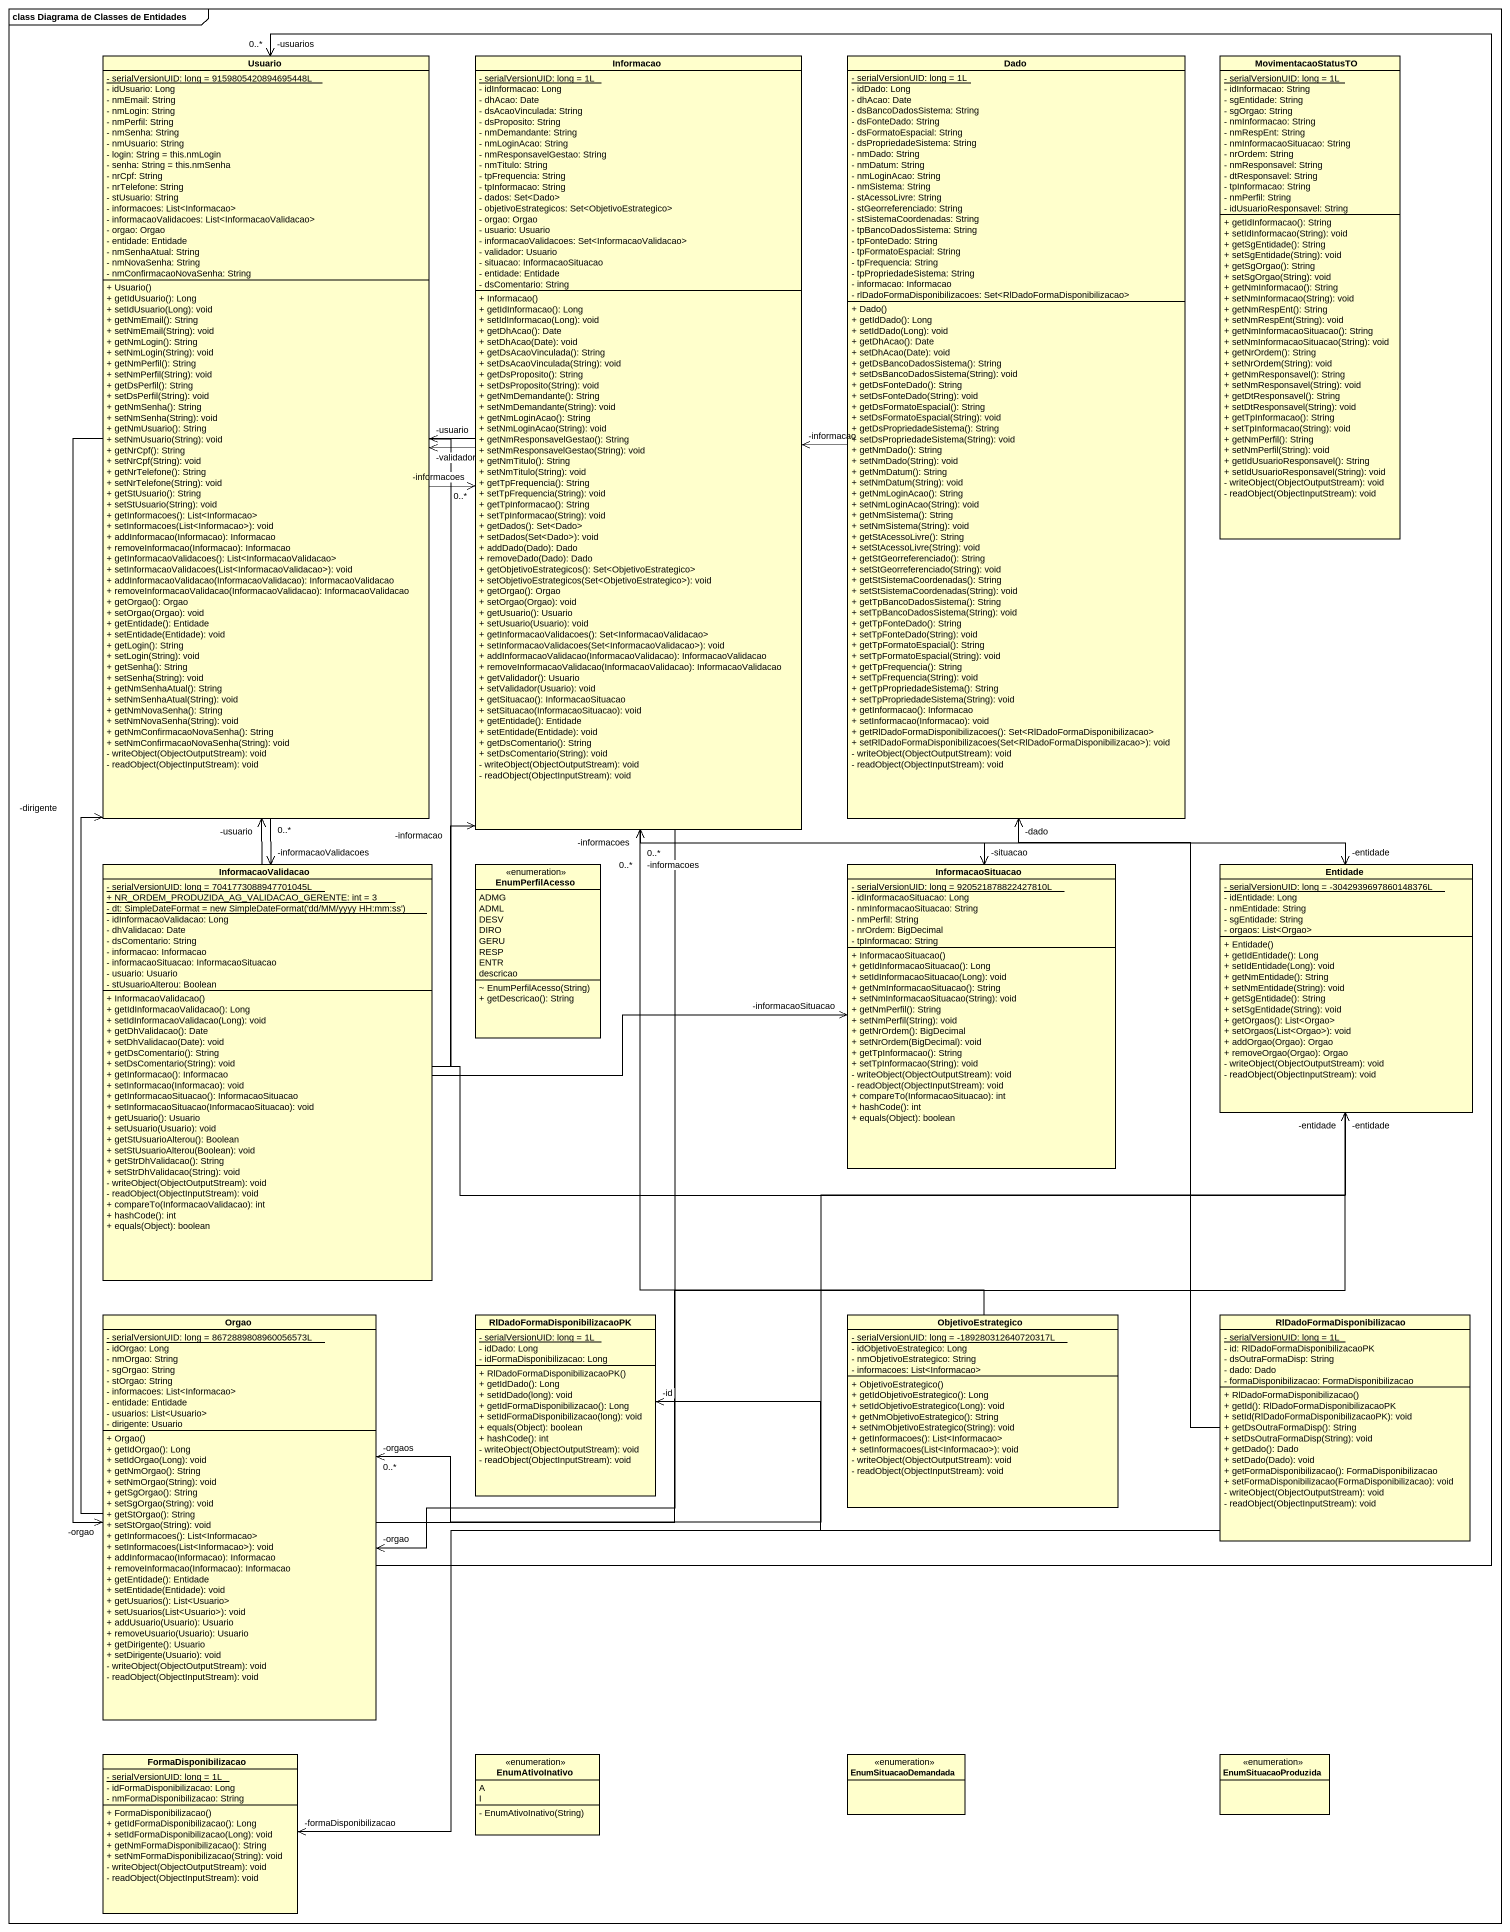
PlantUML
@startuml
mainframe class Diagrama de Classes de Entidades
hide circle
hide empty members
skinparam classAttributeIconSize 0
class Usuario {
  {static} - serialVersionUID: long = 9159805420894695448L
  - idUsuario: Long
  - nmEmail: String
  - nmLogin: String
  - nmPerfil: String
  - nmSenha: String
  - nmUsuario: String
  - login: String = this.nmLogin
  - senha: String = this.nmSenha
  - nrCpf: String
  - nrTelefone: String
  - stUsuario: String
  - informacoes: List<Informacao>
  - informacaoValidacoes: List<InformacaoValidacao>
  - orgao: Orgao
  - entidade: Entidade
  - nmSenhaAtual: String
  - nmNovaSenha: String
  - nmConfirmacaoNovaSenha: String
  + Usuario()
  + getIdUsuario(): Long
  + setIdUsuario(Long): void
  + getNmEmail(): String
  + setNmEmail(String): void
  + getNmLogin(): String
  + setNmLogin(String): void
  + getNmPerfil(): String
  + setNmPerfil(String): void
  + getDsPerfil(): String
  + setDsPerfil(String): void
  + getNmSenha(): String
  + setNmSenha(String): void
  + getNmUsuario(): String
  + setNmUsuario(String): void
  + getNrCpf(): String
  + setNrCpf(String): void
  + getNrTelefone(): String
  + setNrTelefone(String): void
  + getStUsuario(): String
  + setStUsuario(String): void
  + getInformacoes(): List<Informacao>
  + setInformacoes(List<Informacao>): void
  + addInformacao(Informacao): Informacao
  + removeInformacao(Informacao): Informacao
  + getInformacaoValidacoes(): List<InformacaoValidacao>
  + setInformacaoValidacoes(List<InformacaoValidacao>): void
  + addInformacaoValidacao(InformacaoValidacao): InformacaoValidacao
  + removeInformacaoValidacao(InformacaoValidacao): InformacaoValidacao
  + getOrgao(): Orgao
  + setOrgao(Orgao): void
  + getEntidade(): Entidade
  + setEntidade(Entidade): void
  + getLogin(): String
  + setLogin(String): void
  + getSenha(): String
  + setSenha(String): void
  + getNmSenhaAtual(): String
  + setNmSenhaAtual(String): void
  + getNmNovaSenha(): String
  + setNmNovaSenha(String): void
  + getNmConfirmacaoNovaSenha(): String
  + setNmConfirmacaoNovaSenha(String): void
  - writeObject(ObjectOutputStream): void
  - readObject(ObjectInputStream): void
}
class Informacao {
  {static} - serialVersionUID: long = 1L
  - idInformacao: Long
  - dhAcao: Date
  - dsAcaoVinculada: String
  - dsProposito: String
  - nmDemandante: String
  - nmLoginAcao: String
  - nmResponsavelGestao: String
  - nmTitulo: String
  - tpFrequencia: String
  - tpInformacao: String
  - dados: Set<Dado>
  - objetivoEstrategicos: Set<ObjetivoEstrategico>
  - orgao: Orgao
  - usuario: Usuario
  - informacaoValidacoes: Set<InformacaoValidacao>
  - validador: Usuario
  - situacao: InformacaoSituacao
  - entidade: Entidade
  - dsComentario: String
  + Informacao()
  + getIdInformacao(): Long
  + setIdInformacao(Long): void
  + getDhAcao(): Date
  + setDhAcao(Date): void
  + getDsAcaoVinculada(): String
  + setDsAcaoVinculada(String): void
  + getDsProposito(): String
  + setDsProposito(String): void
  + getNmDemandante(): String
  + setNmDemandante(String): void
  + getNmLoginAcao(): String
  + setNmLoginAcao(String): void
  + getNmResponsavelGestao(): String
  + setNmResponsavelGestao(String): void
  + getNmTitulo(): String
  + setNmTitulo(String): void
  + getTpFrequencia(): String
  + setTpFrequencia(String): void
  + getTpInformacao(): String
  + setTpInformacao(String): void
  + getDados(): Set<Dado>
  + setDados(Set<Dado>): void
  + addDado(Dado): Dado
  + removeDado(Dado): Dado
  + getObjetivoEstrategicos(): Set<ObjetivoEstrategico>
  + setObjetivoEstrategicos(Set<ObjetivoEstrategico>): void
  + getOrgao(): Orgao
  + setOrgao(Orgao): void
  + getUsuario(): Usuario
  + setUsuario(Usuario): void
  + getInformacaoValidacoes(): Set<InformacaoValidacao>
  + setInformacaoValidacoes(Set<InformacaoValidacao>): void
  + addInformacaoValidacao(InformacaoValidacao): InformacaoValidacao
  + removeInformacaoValidacao(InformacaoValidacao): InformacaoValidacao
  + getValidador(): Usuario
  + setValidador(Usuario): void
  + getSituacao(): InformacaoSituacao
  + setSituacao(InformacaoSituacao): void
  + getEntidade(): Entidade
  + setEntidade(Entidade): void
  + getDsComentario(): String
  + setDsComentario(String): void
  - writeObject(ObjectOutputStream): void
  - readObject(ObjectInputStream): void
}
class Dado {
  {static} - serialVersionUID: long = 1L
  - idDado: Long
  - dhAcao: Date
  - dsBancoDadosSistema: String
  - dsFonteDado: String
  - dsFormatoEspacial: String
  - dsPropriedadeSistema: String
  - nmDado: String
  - nmDatum: String
  - nmLoginAcao: String
  - nmSistema: String
  - stAcessoLivre: String
  - stGeorreferenciado: String
  - stSistemaCoordenadas: String
  - tpBancoDadosSistema: String
  - tpFonteDado: String
  - tpFormatoEspacial: String
  - tpFrequencia: String
  - tpPropriedadeSistema: String
  - informacao: Informacao
  - rlDadoFormaDisponibilizacoes: Set<RlDadoFormaDisponibilizacao>
  + Dado()
  + getIdDado(): Long
  + setIdDado(Long): void
  + getDhAcao(): Date
  + setDhAcao(Date): void
  + getDsBancoDadosSistema(): String
  + setDsBancoDadosSistema(String): void
  + getDsFonteDado(): String
  + setDsFonteDado(String): void
  + getDsFormatoEspacial(): String
  + setDsFormatoEspacial(String): void
  + getDsPropriedadeSistema(): String
  + setDsPropriedadeSistema(String): void
  + getNmDado(): String
  + setNmDado(String): void
  + getNmDatum(): String
  + setNmDatum(String): void
  + getNmLoginAcao(): String
  + setNmLoginAcao(String): void
  + getNmSistema(): String
  + setNmSistema(String): void
  + getStAcessoLivre(): String
  + setStAcessoLivre(String): void
  + getStGeorreferenciado(): String
  + setStGeorreferenciado(String): void
  + getStSistemaCoordenadas(): String
  + setStSistemaCoordenadas(String): void
  + getTpBancoDadosSistema(): String
  + setTpBancoDadosSistema(String): void
  + getTpFonteDado(): String
  + setTpFonteDado(String): void
  + getTpFormatoEspacial(): String
  + setTpFormatoEspacial(String): void
  + getTpFrequencia(): String
  + setTpFrequencia(String): void
  + getTpPropriedadeSistema(): String
  + setTpPropriedadeSistema(String): void
  + getInformacao(): Informacao
  + setInformacao(Informacao): void
  + getRlDadoFormaDisponibilizacoes(): Set<RlDadoFormaDisponibilizacao>
  + setRlDadoFormaDisponibilizacoes(Set<RlDadoFormaDisponibilizacao>): void
  - writeObject(ObjectOutputStream): void
  - readObject(ObjectInputStream): void
}
class MovimentacaoStatusTO {
  {static} - serialVersionUID: long = 1L
  - idInformacao: String
  - sgEntidade: String
  - sgOrgao: String
  - nmInformacao: String
  - nmRespEnt: String
  - nmInformacaoSituacao: String
  - nrOrdem: String
  - nmResponsavel: String
  - dtResponsavel: String
  - tpInformacao: String
  - nmPerfil: String
  - idUsuarioResponsavel: String
  + getIdInformacao(): String
  + setIdInformacao(String): void
  + getSgEntidade(): String
  + setSgEntidade(String): void
  + getSgOrgao(): String
  + setSgOrgao(String): void
  + getNmInformacao(): String
  + setNmInformacao(String): void
  + getNmRespEnt(): String
  + setNmRespEnt(String): void
  + getNmInformacaoSituacao(): String
  + setNmInformacaoSituacao(String): void
  + getNrOrdem(): String
  + setNrOrdem(String): void
  + getNmResponsavel(): String
  + setNmResponsavel(String): void
  + getDtResponsavel(): String
  + setDtResponsavel(String): void
  + getTpInformacao(): String
  + setTpInformacao(String): void
  + getNmPerfil(): String
  + setNmPerfil(String): void
  + getIdUsuarioResponsavel(): String
  + setIdUsuarioResponsavel(String): void
  - writeObject(ObjectOutputStream): void
  - readObject(ObjectInputStream): void
}
class InformacaoValidacao {
  {static} - serialVersionUID: long = 7041773088947701045L
  {static} + NR_ORDEM_PRODUZIDA_AG_VALIDACAO_GERENTE: int = 3
  {static} {field} - dt: SimpleDateFormat = new SimpleDateFormat('dd/MM/yyyy HH:mm:ss')
  - idInformacaoValidacao: Long
  - dhValidacao: Date
  - dsComentario: String
  - informacao: Informacao
  - informacaoSituacao: InformacaoSituacao
  - usuario: Usuario
  - stUsuarioAlterou: Boolean
  + InformacaoValidacao()
  + getIdInformacaoValidacao(): Long
  + setIdInformacaoValidacao(Long): void
  + getDhValidacao(): Date
  + setDhValidacao(Date): void
  + getDsComentario(): String
  + setDsComentario(String): void
  + getInformacao(): Informacao
  + setInformacao(Informacao): void
  + getInformacaoSituacao(): InformacaoSituacao
  + setInformacaoSituacao(InformacaoSituacao): void
  + getUsuario(): Usuario
  + setUsuario(Usuario): void
  + getStUsuarioAlterou(): Boolean
  + setStUsuarioAlterou(Boolean): void
  + getStrDhValidacao(): String
  + setStrDhValidacao(String): void
  - writeObject(ObjectOutputStream): void
  - readObject(ObjectInputStream): void
  + compareTo(InformacaoValidacao): int
  + hashCode(): int
  + equals(Object): boolean
}
enum EnumPerfilAcesso {
  ADMG
  ADML
  DESV
  DIRO
  GERU
  RESP
  ENTR
  descricao
  ~ EnumPerfilAcesso(String)
  + getDescricao(): String
}
class InformacaoSituacao {
  {static} - serialVersionUID: long = 920521878822427810L
  - idInformacaoSituacao: Long
  - nmInformacaoSituacao: String
  - nmPerfil: String
  - nrOrdem: BigDecimal
  - tpInformacao: String
  + InformacaoSituacao()
  + getIdInformacaoSituacao(): Long
  + setIdInformacaoSituacao(Long): void
  + getNmInformacaoSituacao(): String
  + setNmInformacaoSituacao(String): void
  + getNmPerfil(): String
  + setNmPerfil(String): void
  + getNrOrdem(): BigDecimal
  + setNrOrdem(BigDecimal): void
  + getTpInformacao(): String
  + setTpInformacao(String): void
  - writeObject(ObjectOutputStream): void
  - readObject(ObjectInputStream): void
  + compareTo(InformacaoSituacao): int
  + hashCode(): int
  + equals(Object): boolean
}
class Entidade {
  {static} - serialVersionUID: long = -3042939697860148376L
  - idEntidade: Long
  - nmEntidade: String
  - sgEntidade: String
  - orgaos: List<Orgao>
  + Entidade()
  + getIdEntidade(): Long
  + setIdEntidade(Long): void
  + getNmEntidade(): String
  + setNmEntidade(String): void
  + getSgEntidade(): String
  + setSgEntidade(String): void
  + getOrgaos(): List<Orgao>
  + setOrgaos(List<Orgao>): void
  + addOrgao(Orgao): Orgao
  + removeOrgao(Orgao): Orgao
  - writeObject(ObjectOutputStream): void
  - readObject(ObjectInputStream): void
}
class Orgao {
  {static} - serialVersionUID: long = 8672889808960056573L
  - idOrgao: Long
  - nmOrgao: String
  - sgOrgao: String
  - stOrgao: String
  - informacoes: List<Informacao>
  - entidade: Entidade
  - usuarios: List<Usuario>
  - dirigente: Usuario
  + Orgao()
  + getIdOrgao(): Long
  + setIdOrgao(Long): void
  + getNmOrgao(): String
  + setNmOrgao(String): void
  + getSgOrgao(): String
  + setSgOrgao(String): void
  + getStOrgao(): String
  + setStOrgao(String): void
  + getInformacoes(): List<Informacao>
  + setInformacoes(List<Informacao>): void
  + addInformacao(Informacao): Informacao
  + removeInformacao(Informacao): Informacao
  + getEntidade(): Entidade
  + setEntidade(Entidade): void
  + getUsuarios(): List<Usuario>
  + setUsuarios(List<Usuario>): void
  + addUsuario(Usuario): Usuario
  + removeUsuario(Usuario): Usuario
  + getDirigente(): Usuario
  + setDirigente(Usuario): void
  - writeObject(ObjectOutputStream): void
  - readObject(ObjectInputStream): void
}
class "RlDadoFormaDisponibilizacaoPK" as RlDadoFormaDisponibilizacaoP {
  {static} - serialVersionUID: long = 1L
  - idDado: Long
  - idFormaDisponibilizacao: Long
  + RlDadoFormaDisponibilizacaoPK()
  + getIdDado(): Long
  + setIdDado(long): void
  + getIdFormaDisponibilizacao(): Long
  + setIdFormaDisponibilizacao(long): void
  + equals(Object): boolean
  + hashCode(): int
  - writeObject(ObjectOutputStream): void
  - readObject(ObjectInputStream): void
}
class ObjetivoEstrategico {
  {static} - serialVersionUID: long = -189280312640720317L
  - idObjetivoEstrategico: Long
  - nmObjetivoEstrategico: String
  - informacoes: List<Informacao>
  + ObjetivoEstrategico()
  + getIdObjetivoEstrategico(): Long
  + setIdObjetivoEstrategico(Long): void
  + getNmObjetivoEstrategico(): String
  + setNmObjetivoEstrategico(String): void
  + getInformacoes(): List<Informacao>
  + setInformacoes(List<Informacao>): void
  - writeObject(ObjectOutputStream): void
  - readObject(ObjectInputStream): void
}
class RlDadoFormaDisponibilizacao {
  {static} - serialVersionUID: long = 1L
  - id: RlDadoFormaDisponibilizacaoPK
  - dsOutraFormaDisp: String
  - dado: Dado
  - formaDisponibilizacao: FormaDisponibilizacao
  + RlDadoFormaDisponibilizacao()
  + getId(): RlDadoFormaDisponibilizacaoPK
  + setId(RlDadoFormaDisponibilizacaoPK): void
  + getDsOutraFormaDisp(): String
  + setDsOutraFormaDisp(String): void
  + getDado(): Dado
  + setDado(Dado): void
  + getFormaDisponibilizacao(): FormaDisponibilizacao
  + setFormaDisponibilizacao(FormaDisponibilizacao): void
  - writeObject(ObjectOutputStream): void
  - readObject(ObjectInputStream): void
}
class FormaDisponibilizacao {
  {static} - serialVersionUID: long = 1L
  - idFormaDisponibilizacao: Long
  - nmFormaDisponibilizacao: String
  + FormaDisponibilizacao()
  + getIdFormaDisponibilizacao(): Long
  + setIdFormaDisponibilizacao(Long): void
  + getNmFormaDisponibilizacao(): String
  + setNmFormaDisponibilizacao(String): void
  - writeObject(ObjectOutputStream): void
  - readObject(ObjectInputStream): void
}
enum EnumAtivoInativo {
  A
  I
  - EnumAtivoInativo(String)
}
enum EnumSituacaoDemandada
enum EnumSituacaoProduzida
Usuario -right-> "-informacoes\n0..*" Informacao
Usuario --> "-informacaoValidacoes\n0..*" InformacaoValidacao
Usuario -right-> "-entidade" Entidade
Usuario --> "-orgao" Orgao
Informacao -left-> "-usuario" Usuario
Informacao -left-> "-validador" Usuario
Informacao --> "-situacao" InformacaoSituacao
Informacao --> "-entidade" Entidade
Informacao --> "-orgao" Orgao
Dado -left-> "-informacao" Informacao
InformacaoValidacao -up-> "-usuario" Usuario
InformacaoValidacao -up-> "-informacao" Informacao
InformacaoValidacao -right-> "-informacaoSituacao" InformacaoSituacao
Entidade -left-> "-orgaos\n0..*" Orgao
Orgao -up-> "-dirigente" Usuario
Orgao -up-> "-usuarios\n0..*" Usuario
Orgao -up-> "-informacoes\n0..*" Informacao
Orgao -right-> "-entidade" Entidade
ObjetivoEstrategico -up-> "-informacoes\n0..*" Informacao
RlDadoFormaDisponibilizacao -up-> "-dado" Dado
RlDadoFormaDisponibilizacao -left-> "-id" RlDadoFormaDisponibilizacaoP
RlDadoFormaDisponibilizacao -left-> "-formaDisponibilizacao" FormaDisponibilizacao
@enduml
